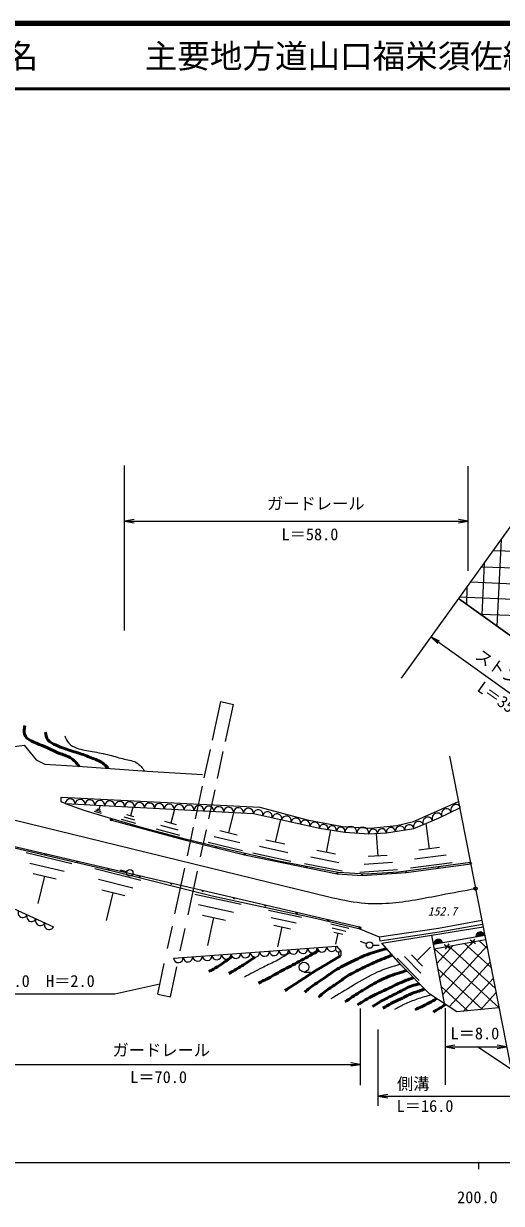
# Model space of a CAD drawing. Units: millimetres, scale not verified. Extents: x 40000 to 680000, y 20000 to 380000.
# Drawn here: x 198116 to 271532, y 198715 to 380000 of the extents above; entities that cross this region are included whole.
import ezdxf
from ezdxf.enums import TextEntityAlignment as Align

# ---------------------------------------------------------------- set-up
doc = ezdxf.new("R2010")
doc.units = ezdxf.units.MM
doc.header["$LTSCALE"] = 1000
doc.header["$PDMODE"] = 32
doc.header["$PDSIZE"] = 500
for name, color, linetype, lineweight in [('M-BGD', 7, 'Continuous', 13), ('M-BGD-RSTR', 3, 'Continuous', 13), ('M-STR-STR3', 7, 'Continuous', 25), ('M-TTL', 2, 'Continuous', 140), ('M-TTL-BAND', 7, 'Continuous', 25), ('M-TTL-LINE', 7, 'Continuous', 50), ('M-TTL-TXT', 7, 'Continuous', 13)]:
    doc.layers.add(name, color=color, linetype=linetype, lineweight=lineweight)
doc.layers.add('M-OTRS', color=6, linetype='Continuous')
doc.styles.add('ＭＳ ゴシック', font='')
doc.styles.get('ＭＳ ゴシック').set_extended_font_data('MS Gothic')

# ---------------------------------------------------------------- blocks, each defined once
blk = doc.blocks.new('open_arrow')
at = {"color": 0, "linetype": 'Continuous', "lineweight": -2}
blk.add_lwpolyline([(7.5, 1.25), (0, 0), (7.5, -1.25)], dxfattribs=at)

msp = doc.modelspace()

# ---------------------------------------------------------------- linework, layer by layer
at = {"layer": 'M-BGD'}
for p, q in [((271486, 300748), (270824, 287371)), ((270288, 299044), (275736, 298861)), ((268446, 296533), (280165, 296152)), ((268861, 297027), (268518, 289152)), ((266818, 294204), (284106, 293474)), ((265140, 291937), (288242, 290909)), ((266236, 293352), (266144, 290818)), ((286719, 276036), (264933, 291659)), ((264933, 291659), (286719, 276036)), ((268404, 289243), (291963, 288398)), ((227126, 269910), (228399, 275818)), ((228399, 275818), (230354, 275397)), ((229123, 269680), (230354, 275397)), ((195194, 268698), (198181, 269101)), ((198181, 269101), (200051, 266891)), ((225872, 264089), (226810, 268442)), ((200051, 266891), (201368, 266196)), ((227901, 264011), (228791, 268142)), ((201368, 266196), (206461, 265898)), ((206461, 265898), (217095, 265152)), ((217095, 265152), (225617, 264630)), ((203864, 260435), (203886, 261120)), ((203886, 261120), (234425, 259624)), ((224520, 257811), (225604, 262843)), ((226566, 257811), (227528, 262280)), ((204511, 260152), (203864, 260435)), ((204511, 260152), (233425, 258635)), ((204511, 260152), (207395, 259138)), ((209940, 259144), (209400, 259304)), ((209870, 259874), (209670, 259224)), ((214900, 259604), (214520, 258284)), ((221300, 259274), (220720, 257144)), ((234425, 259624), (241687, 257672)), ((258000, 257382), (264939, 260464)), ((261878, 257903), (265265, 259529)), ((207395, 259138), (211134, 257992)), ((210080, 258624), (209000, 258954)), ((210010, 258884), (209200, 259134)), ((211134, 257992), (216522, 256444)), ((223234, 254409), (211650, 257539)), ((215370, 257084), (213170, 257724)), ((215220, 257604), (213570, 258084)), ((215070, 258124), (213970, 258444)), ((230370, 258794), (229610, 255634)), ((233425, 258635), (238980, 257388)), ((237580, 257704), (236790, 254224)), ((241687, 257672), (247134, 256644)), ((258084, 256304), (261878, 257903)), ((187065, 255814), (249739, 241190)), ((216522, 256444), (222513, 254816)), ((222110, 255234), (218550, 256204)), ((221860, 256064), (219190, 256794)), ((221610, 256894), (219830, 257384)), ((223290, 252105), (224246, 256541)), ((225302, 251945), (226197, 256101)), ((230920, 255314), (228290, 255954)), ((238980, 257388), (243559, 256386)), ((243559, 256386), (247489, 255763)), ((245290, 256114), (244620, 252644)), ((247134, 256644), (251439, 256381)), ((247489, 255763), (251174, 255519)), ((251174, 255519), (253857, 255654)), ((251439, 256381), (255444, 256778)), ((253857, 255654), (258084, 256304)), ((255444, 256778), (258000, 257382)), ((259920, 257074), (260440, 253214)), ((187259, 255586), (211784, 249807)), ((222513, 254816), (229490, 253127)), ((232062, 252248), (223234, 254409)), ((231730, 252894), (226460, 254164)), ((231330, 254104), (227380, 255064)), ((238240, 253894), (235340, 254544)), ((252310, 255574), (252530, 252094)), ((198510, 252624), (205540, 250964)), ((229490, 253127), (237290, 251358)), ((246276, 249305), (232062, 252248)), ((239170, 251234), (233360, 252554)), ((238710, 252564), (234350, 253554)), ((246060, 252364), (243170, 252924)), ((253980, 252184), (251080, 251994)), ((263020, 252244), (258200, 251604)), ((262040, 253424), (258830, 252994)), ((199060, 251014), (204330, 249774)), ((209070, 250174), (216150, 248404)), ((221378, 243229), (222881, 250206)), ((237290, 251358), (246438, 249589)), ((247060, 249764), (241280, 250884)), ((246560, 251064), (242230, 251904)), ((254780, 251074), (250430, 250794)), ((255726, 249669), (266770, 251133)), ((266825, 250854), (256921, 249493)), ((263990, 251064), (257560, 250214)), ((199610, 249404), (203120, 248574)), ((200370, 244774), (201370, 248994)), ((209600, 248534), (214910, 247214)), ((211784, 249807), (227105, 245976)), ((213940, 249654), (212980, 249924)), ((214890, 249354), (215840, 249024)), ((223385, 243044), (224835, 249779)), ((250158, 249055), (246276, 249305)), ((246438, 249589), (250740, 249347)), ((255580, 249954), (249780, 249584)), ((256921, 249493), (250158, 249055)), ((250740, 249347), (255726, 249669)), ((189218, 247391), (202723, 241218)), ((210130, 246894), (213670, 246014)), ((210840, 242204), (211900, 246454)), ((224430, 246244), (231540, 244704)), ((227105, 245976), (242962, 242529)), ((225010, 244634), (230350, 243474)), ((225590, 243014), (229150, 242244)), ((235770, 243784), (240840, 242684)), ((220222, 237860), (220970, 241334)), ((226440, 238364), (227370, 242634)), ((236180, 242634), (239990, 241804)), ((236590, 241484), (239130, 240924)), ((237200, 238164), (237860, 241204)), ((242962, 242529), (249646, 240974)), ((245320, 241674), (248110, 241024)), ((260809, 239929), (268717, 241204)), ((261866, 241020), (268520, 242211)), ((261964, 240428), (268636, 241622)), ((222193, 237515), (222929, 240931)), ((245540, 241034), (247640, 240544)), ((245760, 240394), (247160, 240064)), ((246070, 238554), (246460, 240234)), ((249646, 240974), (252763, 239651)), ((252763, 239651), (261866, 241020)), ((252763, 239651), (252852, 239058)), ((252852, 239058), (261964, 240428)), ((253139, 238713), (260809, 239929)), ((260809, 239929), (262734, 229425)), ((268982, 239856), (261074, 238486)), ((267407, 239311), (266839, 238488)), ((221172, 236394), (246176, 238223)), ((246176, 238223), (246874, 237488)), ((246874, 237488), (246836, 236733)), ((250800, 238594), (249860, 238934)), ((251770, 238414), (252770, 238394)), ((256102, 235380), (253139, 238713)), ((260630, 238074), (258580, 236044)), ((261197, 237812), (269098, 239262)), ((261268, 237825), (271147, 228820)), ((264118, 238348), (261602, 235602)), ((267120, 238899), (262018, 233329)), ((269301, 238231), (262484, 230788)), ((263584, 237890), (262761, 238458)), ((263457, 238586), (262889, 237763)), ((263475, 238230), (270570, 231763)), ((265868, 238669), (269944, 234954)), ((267535, 238616), (266712, 239183)), ((268112, 239081), (269356, 237947)), ((258890, 232984), (255510, 236404)), ((259160, 234084), (256620, 236654)), ((259420, 235184), (257730, 236904)), ((269781, 235781), (263495, 228917)), ((218718, 230881), (219727, 235562)), ((220674, 230460), (221664, 235057)), ((241203, 234270), (242203, 234270)), ((260545, 230884), (256102, 235380)), ((261757, 234759), (268619, 228504)), ((270274, 233269), (265654, 228225)), ((218718, 230881), (220674, 230460)), ((264671, 228133), (260545, 230884)), ((262256, 232030), (266358, 228292)), ((270701, 231091), (268304, 228475)), ((271162, 228743), (264671, 228133))]:
    msp.add_line(p, q, dxfattribs=at)
at = {"layer": 'M-BGD', "lineweight": 25}
msp.add_line((177765, 262244), (245008, 245826), dxfattribs=at)
at = {"layer": 'M-BGD'}
for centre, radius in [((214425, 249513), 500), ((251271, 238419), 500), ((241203, 235020), 750)]:
    msp.add_circle(centre, radius, dxfattribs=at)
for centre, radius, start, end in [((205272, 260113), 762, 356.99567, 176.99567), ((206793, 260033), 762, 356.99567, 176.99567), ((208315, 259953), 762, 356.99567, 176.99567), ((209837, 259873), 762, 356.99567, 176.99567), ((211359, 259793), 762, 356.99567, 176.99567), ((212880, 259713), 762, 356.99567, 176.99567), ((214402, 259633), 762, 356.99567, 176.99567), ((215924, 259553), 762, 356.99567, 176.99567), ((217446, 259474), 762, 356.99567, 176.99567), ((218968, 259394), 762, 356.99567, 176.99567), ((220489, 259314), 762, 356.99567, 176.99567), ((222011, 259234), 762, 356.99567, 176.99567), ((223533, 259154), 762, 356.99567, 176.99567), ((225055, 259074), 762, 356.99567, 176.99567), ((226577, 258994), 762, 356.99567, 176.99567), ((228098, 258914), 762, 356.99567, 176.99567), ((229620, 258835), 762, 356.99567, 176.99567), ((231142, 258755), 762, 356.99567, 176.99567), ((232664, 258675), 762, 356.99567, 176.99567), ((263111, 258562), 787, 24.18278, 204.18278), ((264547, 259207), 787, 24.18278, 204.18278), ((211780, 258022), 500, 209.87599, 254.87599), ((211650, 257539), 150, 344.87599, 164.87599), ((234149, 258474), 742, 347.48741, 167.48741), ((235596, 258153), 742, 347.48741, 167.48741), ((237044, 257832), 742, 347.48741, 167.48741), ((238492, 257510), 742, 347.48741, 167.48741), ((239940, 257189), 742, 347.48741, 167.48741), ((241388, 256868), 742, 347.48741, 167.48741), ((260238, 257272), 787, 24.18278, 204.18278), ((261675, 257917), 787, 24.18278, 204.18278), ((217442, 255974), 150, 344.87599, 164.87599), ((242836, 256546), 742, 347.48741, 167.48741), ((244214, 256282), 663, 350.9868, 170.9868), ((245524, 256074), 663, 350.9868, 170.9868), ((246834, 255866), 663, 350.9868, 170.9868), ((248410, 255702), 923, 356.21389, 176.21389), ((250253, 255580), 923, 356.21389, 176.21389), ((251845, 255553), 672, 2.89127, 182.89127), ((253186, 255620), 672, 2.89127, 182.89127), ((254561, 255763), 713, 8.74616, 188.74616), ((255970, 255979), 713, 8.74616, 188.74616), ((257380, 256196), 713, 8.74616, 188.74616), ((258802, 256627), 787, 24.18278, 204.18278), ((223234, 254409), 150, 346.25095, 164.87599), ((201528, 252439), 150, 166.86598, 346.86598), ((227648, 253329), 150, 346.25095, 166.25095), ((232062, 252248), 150, 348.30228, 166.25095), ((206350, 251314), 150, 166.86598, 346.86598), ((211171, 250189), 150, 166.86598, 346.86598), ((236800, 251267), 150, 348.30228, 168.30228), ((241538, 250286), 150, 348.30228, 168.30228), ((261873, 250174), 150, 7.82221, 187.82221), ((266825, 250854), 150, 7.82221, 187.82221), ((215992, 249064), 150, 166.86598, 346.86598), ((246276, 249305), 150, 356.30861, 168.30228), ((250158, 249055), 150, 3.70843, 176.30861), ((256921, 249493), 150, 7.82221, 183.70843), ((220813, 247939), 150, 166.86598, 346.86598), ((225634, 246814), 150, 166.86598, 346.86598), ((230455, 245689), 150, 166.86598, 346.86598), ((197996, 243378), 742, 155.43748, 335.43748), ((199347, 242761), 742, 155.43748, 335.43748), ((235276, 244564), 150, 166.86598, 346.86598), ((240097, 243440), 150, 166.86598, 346.86598), ((200697, 242144), 742, 155.43748, 335.43748), ((202048, 241527), 742, 155.43748, 335.43748), ((244918, 242315), 150, 166.86598, 346.86598), ((249739, 241190), 150, 166.86598, 346.86598), ((249626, 240703), 500, 31.86598, 76.86598), ((268273, 239775), 650, 9.82765, 189.82765), ((268273, 239775), 600, 9.82765, 189.82765), ((268273, 239775), 550, 9.82765, 189.82765), ((268273, 239775), 500, 9.82765, 189.82765), ((268273, 239775), 450, 9.82765, 189.82765), ((268273, 239775), 400, 9.82765, 189.82765), ((268273, 239775), 350, 9.82765, 189.82765), ((268273, 239775), 300, 9.82765, 189.82765), ((268273, 239775), 250, 9.82765, 189.82765), ((268273, 239775), 200, 9.82765, 189.82765), ((268273, 239775), 150, 9.82765, 189.82765), ((268273, 239775), 100, 9.82765, 189.82765), ((268273, 239775), 50, 9.82765, 189.82765), ((236616, 237524), 737, 184.18387, 4.18387), ((238087, 237631), 737, 184.18387, 4.18387), ((239557, 237739), 737, 184.18387, 4.18387), ((241028, 237847), 737, 184.18387, 4.18387), ((242499, 237954), 737, 184.18387, 4.18387), ((243970, 238062), 737, 184.18387, 4.18387), ((245441, 238169), 737, 184.18387, 323.52318), ((246525, 237855), 507, 133.49256, 313.49256), ((261827, 238635), 650, 9.82765, 189.82765), ((261827, 238635), 600, 9.82765, 189.82765), ((261827, 238635), 550, 9.82765, 189.82765), ((261827, 238635), 500, 9.82765, 189.82765), ((261827, 238635), 450, 9.82765, 189.82765), ((261827, 238635), 400, 9.82765, 189.82765), ((261827, 238635), 350, 9.82765, 189.82765), ((261827, 238635), 300, 9.82765, 189.82765), ((261827, 238635), 250, 9.82765, 189.82765), ((261827, 238635), 200, 9.82765, 189.82765), ((261827, 238635), 150, 9.82765, 189.82765), ((261827, 238635), 100, 9.82765, 189.82765), ((261827, 238635), 50, 9.82765, 189.82765), ((221908, 236448), 737, 184.18387, 4.18387), ((223378, 236555), 737, 184.18387, 4.18387), ((224849, 236663), 737, 184.18387, 4.18387), ((226320, 236771), 737, 184.18387, 4.18387), ((227791, 236878), 737, 184.18387, 4.18387), ((229262, 236986), 737, 184.18387, 4.18387), ((230733, 237093), 737, 184.18387, 4.18387), ((232203, 237201), 737, 184.18387, 4.18387), ((233674, 237309), 737, 184.18387, 4.18387), ((235145, 237416), 737, 184.18387, 4.18387), ((246855, 237111), 378, 140.65273, 267.13759)]:
    msp.add_arc(centre, radius, start, end, dxfattribs=at)
at = {"layer": 'M-BGD', "lineweight": 25}
for points, knots in [([(204426, 270539), (204598, 270145), (204769, 269751), (205045, 269447), (205371, 269088), (205842, 268854), (206319, 268683), (207091, 268406), (207877, 268291), (208666, 268155), (209563, 268001), (210465, 267820), (211342, 267591), (212096, 267394), (212832, 267161), (213616, 266991), (214304, 266841), (215028, 266739), (215582, 266372), (216015, 266084), (216344, 265633), (216672, 265182)], [0, 0, 0, 0, 1, 1, 1, 2, 2, 2, 3, 3, 3, 4, 4, 4, 5, 5, 5, 6, 6, 6, 7, 7, 7, 7]), ([(245008, 245826), (246663, 245452), (248318, 245078), (249999, 244905), (251419, 244759), (252858, 244756), (254285, 244858), (257000, 245052), (259669, 245626), (262343, 246139), (264081, 246473), (265822, 246781), (267563, 247090)], [0, 0, 0, 0, 1, 1, 1, 2, 2, 2, 3, 3, 3, 4, 4, 4, 4]), ([(239031, 237223), (238287, 236763), (237543, 236303), (236770, 235898), (236108, 235551), (235425, 235243), (234753, 234914), (233838, 234466), (232943, 233977), (232048, 233488)], [0, 0, 0, 0, 1, 1, 1, 2, 2, 2, 3, 3, 3, 3]), ([(256027, 235464), (254819, 235097), (253611, 234729), (252462, 234226), (251183, 233664), (249977, 232933), (248773, 232209), (247624, 231516), (246477, 230830), (245330, 230143)], [0, 0, 0, 0, 1, 1, 1, 2, 2, 2, 3, 3, 3, 3]), ([(260763, 230738), (260024, 230540), (259285, 230341), (258562, 230093), (257908, 229869), (257267, 229605), (256644, 229306), (256128, 229059), (255623, 228789), (255119, 228519)], [0, 0, 0, 0, 1, 1, 1, 2, 2, 2, 3, 3, 3, 3])]:
    msp.add_open_spline(points, degree=3, knots=knots, dxfattribs=at)
at = {"layer": 'M-BGD-RSTR'}
for p, q in [((288944, 325061), (256147, 279437)), ((263568, 267456), (272862, 220075))]:
    msp.add_line(p, q, dxfattribs=at)
at = {"layer": 'M-OTRS'}
msp.add_point((267563, 247090), dxfattribs=at)
at = {"layer": 'M-STR-STR3'}
for p, q in [((213633, 286769), (213633, 312076)), ((266411, 295913), (266411, 312019)), ((213678, 303554), (266411, 303554)), ((290360, 264465), (260707, 285780)), ((219042, 232383), (212137, 230853)), ((212137, 230853), (184768, 230853)), ((249865, 216907), (249865, 228680)), ((262931, 216926), (262931, 228699)), ((252619, 213685), (252619, 225459)), ((262931, 222769), (272334, 222769)), ((275999, 217311), (267879, 222769)), ((183811, 220075), (249828, 220075)), ((252619, 215202), (273818, 215202))]:
    msp.add_line(p, q, dxfattribs=at)
at = {"layer": 'M-TTL'}
msp.add_line((680000, 380000), (40000, 380000), dxfattribs=at)
at = {"layer": 'M-TTL-BAND'}
for p, q in [((40000, 205000), (579000, 205000)), ((268000, 205000), (268000, 204000))]:
    msp.add_line(p, q, dxfattribs=at)
at = {"layer": 'M-TTL-LINE'}
msp.add_line((40000, 370000), (680000, 370000), dxfattribs=at)
for points, knots in [([(198293, 272141), (198212, 271666), (198131, 271192), (198238, 270812), (198498, 269894), (199860, 269530), (200950, 269083), (201946, 268676), (202716, 268199), (203625, 267864), (204176, 267661), (204778, 267509), (205281, 267209), (205826, 266883), (206254, 266383), (206683, 265882)], [0, 0, 0, 0, 1, 1, 1, 2, 2, 2, 3, 3, 3, 4, 4, 4, 5, 5, 5, 5]), ([(201459, 271140), (201536, 270709), (201612, 270277), (201842, 269957), (202126, 269560), (202646, 269333), (203134, 269120), (203571, 268929), (203982, 268749), (204408, 268592), (205168, 268311), (205976, 268103), (206755, 267846), (207431, 267623), (208087, 267362), (208757, 267100), (209360, 266864), (209975, 266626), (210468, 266226), (210706, 266033), (210915, 265802), (211124, 265571)], [0, 0, 0, 0, 1, 1, 1, 2, 2, 2, 3, 3, 3, 4, 4, 4, 5, 5, 5, 6, 6, 6, 7, 7, 7, 7]), ([(243388, 237526), (242532, 237036), (241676, 236547), (240810, 236076), (239931, 235597), (239042, 235136), (238160, 234661), (237347, 234222), (236540, 233771), (235725, 233336), (235226, 233070), (234724, 232809), (234221, 232548)], [0, 0, 0, 0, 1, 1, 1, 2, 2, 2, 3, 3, 3, 4, 4, 4, 4]), ([(253881, 237848), (252981, 237614), (252081, 237379), (251213, 237060), (250270, 236714), (249364, 236267), (248455, 235825), (247627, 235422), (246797, 235023), (246020, 234536), (245426, 234162), (244863, 233737), (244284, 233336), (243535, 232818), (242760, 232339), (242046, 231778), (241796, 231582), (241554, 231376), (241312, 231170)], [0, 0, 0, 0, 1, 1, 1, 2, 2, 2, 3, 3, 3, 4, 4, 4, 5, 5, 5, 6, 6, 6, 6]), ([(230157, 236648), (229619, 236254), (229080, 235859), (228528, 235485), (228126, 235212), (227716, 234950), (227292, 234715), (227057, 234584), (226816, 234461), (226576, 234339)], [0, 0, 0, 0, 1, 1, 1, 2, 2, 2, 3, 3, 3, 3]), ([(233648, 236577), (233052, 236155), (232456, 235733), (231840, 235341), (231264, 234975), (230672, 234635), (230085, 234285), (229936, 234196), (229787, 234106), (229638, 234016)], [0, 0, 0, 0, 1, 1, 1, 2, 2, 2, 3, 3, 3, 3]), ([(246755, 236702), (245594, 236036), (244434, 235369), (243299, 234661), (242329, 234055), (241378, 233419), (240416, 232799), (239704, 232339), (238986, 231889), (238268, 231438)], [0, 0, 0, 0, 1, 1, 1, 2, 2, 2, 3, 3, 3, 3]), ([(254776, 236863), (253922, 236537), (253068, 236211), (252233, 235843), (251496, 235518), (250774, 235160), (250049, 234804), (249319, 234446), (248587, 234089), (247900, 233658), (247280, 233270), (246697, 232821), (246092, 232405), (245547, 232030), (244983, 231682), (244463, 231277), (244109, 231002), (243776, 230701), (243442, 230400)], [0, 0, 0, 0, 1, 1, 1, 2, 2, 2, 3, 3, 3, 4, 4, 4, 5, 5, 5, 6, 6, 6, 6]), ([(256996, 234482), (256008, 234203), (255020, 233925), (254078, 233533), (253251, 233190), (252459, 232760), (251678, 232316), (251019, 231940), (250367, 231555), (249727, 231152), (248983, 230684), (248254, 230193), (247524, 229701)], [0, 0, 0, 0, 1, 1, 1, 2, 2, 2, 3, 3, 3, 4, 4, 4, 4]), ([(249422, 229236), (250235, 229734), (251048, 230232), (251893, 230668), (252609, 231038), (253348, 231363), (254078, 231707), (254805, 232050), (255523, 232412), (256262, 232727), (256838, 232973), (257427, 233191), (258017, 233408)], [0, 0, 0, 0, 1, 1, 1, 2, 2, 2, 3, 3, 3, 4, 4, 4, 4]), ([(251750, 228949), (252396, 229369), (253043, 229788), (253719, 230149), (254347, 230484), (255000, 230770), (255635, 231098), (256340, 231462), (257023, 231878), (257766, 232137), (258161, 232274), (258572, 232366), (258983, 232459)], [0, 0, 0, 0, 1, 1, 1, 2, 2, 2, 3, 3, 3, 4, 4, 4, 4]), ([(253290, 228699), (253836, 229028), (254381, 229357), (254955, 229630), (255403, 229843), (255868, 230021), (256316, 230239), (256837, 230492), (257335, 230799), (257873, 231009), (258212, 231140), (258566, 231234), (258912, 231349), (259190, 231441), (259463, 231547), (259735, 231653)], [0, 0, 0, 0, 1, 1, 1, 2, 2, 2, 3, 3, 3, 4, 4, 4, 5, 5, 5, 5]), ([(261577, 230196), (261199, 229961), (260822, 229726), (260430, 229518), (260044, 229312), (259645, 229132), (259249, 228944), (258925, 228789), (258603, 228628), (258281, 228468)], [0, 0, 0, 0, 1, 1, 1, 2, 2, 2, 3, 3, 3, 3]), ([(262912, 229306), (262623, 229090), (262335, 228873), (262023, 228694), (261814, 228574), (261595, 228471), (261396, 228337), (261295, 228269), (261199, 228193), (261104, 228118)], [0, 0, 0, 0, 1, 1, 1, 2, 2, 2, 3, 3, 3, 3])]:
    msp.add_open_spline(points, degree=3, knots=knots, dxfattribs=at)

# ---------------------------------------------------------------- block references
at = {"layer": 'M-STR-STR3', "xscale": 193, "yscale": 193}
for p in [(213678, 303554), (262931, 222769), (252619, 215202)]:
    msp.add_blockref('open_arrow', p, dxfattribs=at)
for p, rotation in [((266411, 303554), 180), ((260707, 285780), 324.3), ((272334, 222769), 180), ((249828, 220075), 180)]:
    msp.add_blockref('open_arrow', p, dxfattribs=dict(at, rotation=rotation))

# ---------------------------------------------------------------- texts
at = {"layer": 'M-BGD', "style": 'ＭＳ ゴシック', "oblique": 15}
msp.add_text('152.7', height=1320, dxfattribs=at).set_placement((260215, 242539), align=Align.BOTTOM_LEFT)
at = {"layer": 'M-STR-STR3', "style": 'ＭＳ ゴシック'}
for s, p in [('ガードレール', (235515, 304787)), ('L＝58.0', (237744, 300064)), ('BOX\u3000W＝2.0\u3000H＝2.0', (185331, 231425)), ('L＝8.0', (263713, 223374)), ('ガードレール', (211766, 220803)), ('L＝70.0', (214490, 216664)), ('側溝', (255482, 215625)), ('L＝16.0', (255425, 212222))]:
    msp.add_text(s, height=1833, dxfattribs=at).set_placement(p, align=Align.BOTTOM_LEFT)
for s, rotation, p in [('ストンガード', 324.605, (267017, 282073)), ('L＝35.0', 324.703, (267340, 277114))]:
    msp.add_text(s, height=1833, rotation=rotation, dxfattribs=at).set_placement(p, align=Align.BOTTOM_LEFT)
at = {"layer": 'M-TTL-BAND', "style": 'ＭＳ ゴシック'}
msp.add_text('200.0', height=1833, dxfattribs=at).set_placement((267844, 198195), align=Align.BOTTOM_CENTER)
at = {"layer": 'M-TTL-TXT', "style": 'ＭＳ ゴシック'}
for s, p in [('路 線 名', (180380, 375000)), ('主要地方道山口福栄須佐線', (216734, 375000))]:
    msp.add_text(s, height=3666, dxfattribs=at).set_placement(p, align=Align.MIDDLE_LEFT)

doc.saveas('drawing.dxf')
